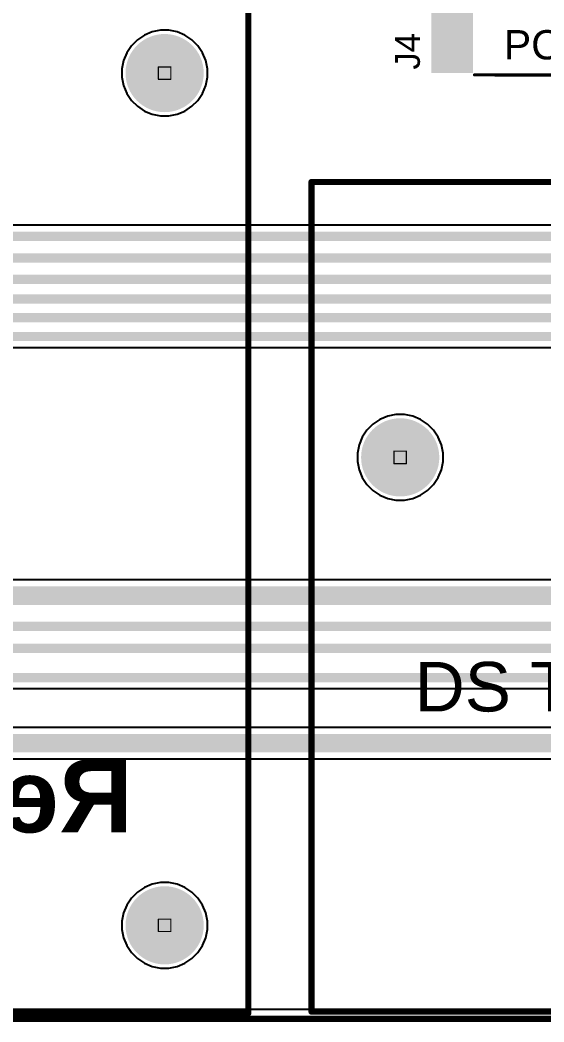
# Model space of a CAD drawing. Header units: inches. Extents: x -7 to 5163, y -3 to 5149.
# Drawn here: x 102.79 to 124.25, y -3.45 to 37.61 of the extents above; entities that cross this region are included whole.
import ezdxf

# ---------------------------------------------------------------- set-up
doc = ezdxf.new("R2010")
doc.units = ezdxf.units.IN
for name, color, linetype in [('Board Outline', 216, 'Continuous'), ('Bottom Layer', 5, 'Continuous'), ('Bottom Overlay', 54, 'Continuous'), ('Bottom Solder', 6, 'Continuous'), ('Drill Drawing', 1, 'Continuous'), ('GND', 76, 'Continuous'), ('Multi-Layer', 9, 'Continuous'), ('Pad Holes', 156, 'Continuous'), ('PWR', 16, 'Continuous'), ('Top Layer', 1, 'Continuous'), ('Top Overlay', 2, 'Continuous'), ('Top Paste', 8, 'Continuous'), ('Top Solder', 216, 'Continuous')]:
    doc.layers.add(name, color=color, linetype=linetype)
doc.styles.add('Arial', font='', dxfattribs={"height": 0.2})
doc.styles.add('Arial_Bold', font='', dxfattribs={"height": 0.2})
doc.styles.get('Arial').set_extended_font_data('Arial')
doc.styles.get('Arial_Bold').set_extended_font_data('Arial', bold=True)

# ---------------------------------------------------------------- blocks, each defined once
blk = doc.blocks.new('WAFER_PH2_0_3PWB_70')
at = {"layer": 'Top Layer'}
for points in [[(-2.5, 4.6), (-1.5, 4.6), (-1.5, 1.1), (-2.5, 1.1)], [(-0.5, 4.6), (0.5, 4.6), (0.5, 1.1), (-0.5, 1.1)], [(1.5, 4.6), (2.5, 4.6), (2.5, 1.1), (1.5, 1.1)], [(-5.1, -1.1), (-3.6, -1.1), (-3.6, -4.6), (-5.1, -4.6)], [(3.6, -1.1), (5.1, -1.1), (5.1, -4.6), (3.6, -4.6)]]:
    blk.add_hatch(color=1, dxfattribs=at).paths.add_polyline_path(points)
at = {"layer": 'Top Paste'}
for points in [[(-2.5, 4.6), (-1.5, 4.6), (-1.5, 1.1), (-2.5, 1.1)], [(-0.5, 4.6), (0.5, 4.6), (0.5, 1.1), (-0.5, 1.1)], [(1.5, 4.6), (2.5, 4.6), (2.5, 1.1), (1.5, 1.1)], [(-5.1, -1.1), (-3.6, -1.1), (-3.6, -4.6), (-5.1, -4.6)], [(3.6, -1.1), (5.1, -1.1), (5.1, -4.6), (3.6, -4.6)]]:
    blk.add_hatch(color=8, dxfattribs=at).paths.add_polyline_path(points)
at = {"layer": 'Top Solder'}
for points in [[(-2.602, 4.702), (-1.398, 4.702), (-1.398, 0.998), (-2.602, 0.998)], [(-0.602, 4.702), (0.602, 4.702), (0.602, 0.998), (-0.602, 0.998)], [(1.398, 4.702), (2.602, 4.702), (2.602, 0.998), (1.398, 0.998)], [(-5.202, -0.998), (-3.498, -0.998), (-3.498, -4.702), (-5.202, -4.702)], [(3.498, -0.998), (5.202, -0.998), (5.202, -4.702), (3.498, -4.702)]]:
    blk.add_hatch(color=216, dxfattribs=at).paths.add_polyline_path(points)
at = {"layer": 'Top Overlay'}
for points in [[(-2.88, 3.556, 0.127, 0.127, 0), (-2.727, 3.404, 0.127, 0.127, 0)], [(-2.88, 3.251, 0.127, 0.127, 0), (-2.88, 3.556, 0.127, 0.127, 0)], [(-2.88, 3.251, 0.127, 0.127, 0), (-2.727, 3.404, 0.127, 0.127, 0)], [(-5.089, 2.921, 0.127, 0.127, 0), (-2.778, 2.921, 0.127, 0.127, 0)], [(-5.089, -0.864, 0.127, 0.127, 0), (-5.089, 2.921, 0.127, 0.127, 0)], [(2.778, 2.921, 0.127, 0.127, 0), (5.089, 2.921, 0.127, 0.127, 0)], [(5.089, -0.864, 0.127, 0.127, 0), (5.089, 2.921, 0.127, 0.127, 0)], [(-3.432, -4.775, 0.127, 0.127, 0), (3.473, -4.78, 0.127, 0.127, 0)]]:
    blk.add_lwpolyline(points, format="xyseb", dxfattribs=at)
for points in [[(-2.911, 3.556, 0.0635, 0.0635, 1), (-2.848, 3.556, 0.0635, 0.0635, 1)], [(-2.911, 3.556, 0.0635, 0.0635, 1), (-2.848, 3.556, 0.0635, 0.0635, 1)], [(-2.911, 3.251, 0.0635, 0.0635, 1), (-2.848, 3.251, 0.0635, 0.0635, 1)], [(-2.911, 3.251, 0.0635, 0.0635, 1), (-2.848, 3.251, 0.0635, 0.0635, 1)], [(-2.759, 3.404, 0.0635, 0.0635, 1), (-2.695, 3.404, 0.0635, 0.0635, 1)], [(-2.759, 3.404, 0.0635, 0.0635, 1), (-2.695, 3.404, 0.0635, 0.0635, 1)], [(-5.121, 2.921, 0.0635, 0.0635, 1), (-5.058, 2.921, 0.0635, 0.0635, 1)], [(-5.121, 2.921, 0.0635, 0.0635, 1), (-5.058, 2.921, 0.0635, 0.0635, 1)], [(-2.81, 2.921, 0.0635, 0.0635, 1), (-2.746, 2.921, 0.0635, 0.0635, 1)], [(2.746, 2.921, 0.0635, 0.0635, 1), (2.81, 2.921, 0.0635, 0.0635, 1)], [(5.058, 2.921, 0.0635, 0.0635, 1), (5.121, 2.921, 0.0635, 0.0635, 1)], [(5.058, 2.921, 0.0635, 0.0635, 1), (5.121, 2.921, 0.0635, 0.0635, 1)], [(-5.121, -0.864, 0.0635, 0.0635, 1), (-5.058, -0.864, 0.0635, 0.0635, 1)], [(5.058, -0.864, 0.0635, 0.0635, 1), (5.121, -0.864, 0.0635, 0.0635, 1)], [(-3.464, -4.775, 0.0635, 0.0635, 1), (-3.4, -4.775, 0.0635, 0.0635, 1)], [(3.441, -4.78, 0.0635, 0.0635, 1), (3.505, -4.78, 0.0635, 0.0635, 1)]]:
    blk.add_lwpolyline(points, format="xyseb", close=True, dxfattribs=at)
at = {"layer": 'Top Overlay', "style": 'Arial'}
blk.add_text('PCB Edge', height=1.2, rotation=360, dxfattribs=at).set_placement((-2.229, -4.138))

msp = doc.modelspace()

# ---------------------------------------------------------------- hatches: boundary and pattern name
at = {"layer": 'Bottom Layer'}
h = msp.add_hatch(color=5, dxfattribs=at)
edge = h.paths.add_edge_path()
edge.add_arc((108.712, 35.433), 1.5, 0, 360)
h = msp.add_hatch(color=5, dxfattribs=at)
edge = h.paths.add_edge_path()
edge.add_arc((118.364, 19.685), 1.5, 0, 360)
h = msp.add_hatch(color=5, dxfattribs=at)
edge = h.paths.add_edge_path()
edge.add_arc((108.712, 0.508), 1.5, 0, 360)
at = {"layer": 'Bottom Solder'}
h = msp.add_hatch(color=6, dxfattribs=at)
edge = h.paths.add_edge_path()
edge.add_arc((108.712, 35.433), 1.602, 0, 360)
h = msp.add_hatch(color=6, dxfattribs=at)
edge = h.paths.add_edge_path()
edge.add_arc((118.364, 19.685), 1.602, 0, 360)
h = msp.add_hatch(color=6, dxfattribs=at)
edge = h.paths.add_edge_path()
edge.add_arc((108.712, 0.508), 1.602, 0, 360)
at = {"layer": 'GND'}
h = msp.add_hatch(color=76, dxfattribs=at)
edge = h.paths.add_edge_path()
edge.add_arc((108.712, 35.433), 1.5, 0, 360)
h = msp.add_hatch(color=76, dxfattribs=at)
edge = h.paths.add_edge_path()
edge.add_arc((118.364, 19.685), 1.5, 0, 360)
h = msp.add_hatch(color=76, dxfattribs=at)
edge = h.paths.add_edge_path()
edge.add_arc((108.712, 0.508), 1.5, 0, 360)
at = {"layer": 'Multi-Layer'}
h = msp.add_hatch(color=9, dxfattribs=at)
edge = h.paths.add_edge_path()
edge.add_arc((108.712, 35.433), 1.5, 0, 360)
h = msp.add_hatch(color=9, dxfattribs=at)
edge = h.paths.add_edge_path()
edge.add_arc((118.364, 19.685), 1.5, 0, 360)
h = msp.add_hatch(color=9, dxfattribs=at)
edge = h.paths.add_edge_path()
edge.add_arc((108.712, 0.508), 1.5, 0, 360)
at = {"layer": 'Pad Holes'}
h = msp.add_hatch(color=7, dxfattribs=at)
edge = h.paths.add_edge_path()
edge.add_arc((108.712, 35.433), 1.5, 0, 360)
h = msp.add_hatch(color=7, dxfattribs=at)
edge = h.paths.add_edge_path()
edge.add_arc((118.364, 19.685), 1.5, 0, 360)
h = msp.add_hatch(color=7, dxfattribs=at)
edge = h.paths.add_edge_path()
edge.add_arc((108.712, 0.508), 1.5, 0, 360)
at = {"layer": 'PWR'}
h = msp.add_hatch(color=16, dxfattribs=at)
edge = h.paths.add_edge_path()
edge.add_arc((108.712, 35.433), 1.5, 0, 360)
h = msp.add_hatch(color=16, dxfattribs=at)
edge = h.paths.add_edge_path()
edge.add_arc((118.364, 19.685), 1.5, 0, 360)
h = msp.add_hatch(color=16, dxfattribs=at)
edge = h.paths.add_edge_path()
edge.add_arc((108.712, 0.508), 1.5, 0, 360)
at = {"layer": 'Top Layer'}
h = msp.add_hatch(color=1, dxfattribs=at)
edge = h.paths.add_edge_path()
edge.add_arc((108.712, 35.433), 1.5, 0, 360)
h = msp.add_hatch(color=1, dxfattribs=at)
edge = h.paths.add_edge_path()
edge.add_arc((118.364, 19.685), 1.5, 0, 360)
h = msp.add_hatch(color=1, dxfattribs=at)
edge = h.paths.add_edge_path()
edge.add_arc((108.712, 0.508), 1.5, 0, 360)
at = {"layer": 'Top Solder'}
h = msp.add_hatch(color=216, dxfattribs=at)
edge = h.paths.add_edge_path()
edge.add_arc((108.712, 35.433), 1.602, 0, 360)
h = msp.add_hatch(color=216, dxfattribs=at)
edge = h.paths.add_edge_path()
edge.add_arc((118.364, 19.685), 1.602, 0, 360)
h = msp.add_hatch(color=216, dxfattribs=at)
edge = h.paths.add_edge_path()
edge.add_arc((108.712, 0.508), 1.602, 0, 360)

# ---------------------------------------------------------------- linework, layer by layer
at = {"layer": 'Board Outline'}
msp.add_lwpolyline([(1.627, -3.325, 0.254, 0.254, 0), (192.198, -3.325, 0.254, 0.254, 0)], format="xyseb", dxfattribs=at)
at = {"layer": 'Bottom Layer'}
for p, q in [((107.881, 36.987), (107.594, 36.795)), ((108.2, 37.12), (107.881, 36.987)), ((108.539, 37.187), (108.2, 37.12)), ((108.885, 37.187), (108.539, 37.187)), ((109.224, 37.12), (108.885, 37.187)), ((109.543, 36.987), (109.224, 37.12)), ((109.83, 36.795), (109.543, 36.987)), ((107.35, 36.551), (107.158, 36.264)), ((107.594, 36.795), (107.35, 36.551)), ((110.074, 36.551), (109.83, 36.795)), ((110.266, 36.264), (110.074, 36.551)), ((107.158, 36.264), (107.025, 35.945)), ((110.399, 35.945), (110.266, 36.264)), ((107.025, 35.945), (106.958, 35.606)), ((110.466, 35.606), (110.399, 35.945)), ((106.958, 35.606), (106.958, 35.26)), ((110.466, 35.26), (110.466, 35.606)), ((106.958, 35.26), (107.025, 34.921)), ((107.025, 34.921), (107.158, 34.602)), ((110.266, 34.602), (110.399, 34.921)), ((110.399, 34.921), (110.466, 35.26)), ((107.158, 34.602), (107.35, 34.315)), ((110.074, 34.315), (110.266, 34.602)), ((107.35, 34.315), (107.594, 34.071)), ((109.83, 34.071), (110.074, 34.315)), ((107.594, 34.071), (107.881, 33.879)), ((107.881, 33.879), (108.2, 33.746)), ((108.2, 33.746), (108.539, 33.679)), ((108.539, 33.679), (108.885, 33.679)), ((108.885, 33.679), (109.224, 33.746)), ((109.224, 33.746), (109.543, 33.879)), ((109.543, 33.879), (109.83, 34.071)), ((117.852, 21.372), (117.533, 21.239)), ((118.191, 21.439), (117.852, 21.372)), ((118.537, 21.439), (118.191, 21.439)), ((118.876, 21.372), (118.537, 21.439)), ((119.195, 21.239), (118.876, 21.372)), ((117.246, 21.047), (117.002, 20.803)), ((117.533, 21.239), (117.246, 21.047)), ((119.482, 21.047), (119.195, 21.239)), ((119.726, 20.803), (119.482, 21.047)), ((117.002, 20.803), (116.81, 20.516)), ((119.918, 20.516), (119.726, 20.803)), ((116.677, 20.197), (116.61, 19.858)), ((116.81, 20.516), (116.677, 20.197)), ((120.051, 20.197), (119.918, 20.516)), ((120.118, 19.858), (120.051, 20.197)), ((116.61, 19.858), (116.61, 19.512)), ((120.118, 19.512), (120.118, 19.858)), ((116.61, 19.512), (116.677, 19.173)), ((120.051, 19.173), (120.118, 19.512)), ((116.677, 19.173), (116.81, 18.854)), ((119.918, 18.854), (120.051, 19.173)), ((116.81, 18.854), (117.002, 18.567)), ((117.002, 18.567), (117.246, 18.323)), ((119.482, 18.323), (119.726, 18.567)), ((119.726, 18.567), (119.918, 18.854)), ((117.246, 18.323), (117.533, 18.131)), ((117.533, 18.131), (117.852, 17.998)), ((118.876, 17.998), (119.195, 18.131)), ((119.195, 18.131), (119.482, 18.323)), ((117.852, 17.998), (118.191, 17.931)), ((118.191, 17.931), (118.537, 17.931)), ((118.537, 17.931), (118.876, 17.998)), ((107.881, 2.062), (107.594, 1.87)), ((108.2, 2.195), (107.881, 2.062)), ((108.539, 2.262), (108.2, 2.195)), ((108.885, 2.262), (108.539, 2.262)), ((109.224, 2.195), (108.885, 2.262)), ((109.543, 2.062), (109.224, 2.195)), ((109.83, 1.87), (109.543, 2.062)), ((107.594, 1.87), (107.35, 1.626)), ((110.074, 1.626), (109.83, 1.87)), ((107.158, 1.339), (107.025, 1.02)), ((107.35, 1.626), (107.158, 1.339)), ((110.266, 1.339), (110.074, 1.626)), ((110.399, 1.02), (110.266, 1.339)), ((107.025, 1.02), (106.958, 0.681)), ((110.466, 0.681), (110.399, 1.02)), ((106.958, 0.681), (106.958, 0.335)), ((110.466, 0.335), (110.466, 0.681)), ((106.958, 0.335), (107.025, -0.004)), ((110.399, -0.004), (110.466, 0.335)), ((107.025, -0.004), (107.158, -0.323)), ((107.158, -0.323), (107.35, -0.61)), ((110.074, -0.61), (110.266, -0.323)), ((110.266, -0.323), (110.399, -0.004)), ((107.35, -0.61), (107.594, -0.854)), ((109.83, -0.854), (110.074, -0.61)), ((107.594, -0.854), (107.881, -1.046)), ((107.881, -1.046), (108.2, -1.179)), ((108.2, -1.179), (108.539, -1.246)), ((108.885, -1.246), (109.224, -1.179)), ((109.224, -1.179), (109.543, -1.046)), ((109.543, -1.046), (109.83, -0.854)), ((108.539, -1.246), (108.885, -1.246)), ((192.195, -2.937), (1.63, -2.937))]:
    msp.add_line(p, q, dxfattribs=at)
at = {"layer": 'Drill Drawing'}
for points in [[(108.458, 35.687, 0.0508, 0.0508, 0), (108.966, 35.687, 0.0508, 0.0508, 0)], [(108.458, 35.179, 0.0508, 0.0508, 0), (108.458, 35.687, 0.0508, 0.0508, 0)], [(108.966, 35.179, 0.0508, 0.0508, 0), (108.966, 35.687, 0.0508, 0.0508, 0)], [(108.458, 35.179, 0.0508, 0.0508, 0), (108.966, 35.179, 0.0508, 0.0508, 0)], [(118.11, 19.939, 0.0508, 0.0508, 0), (118.618, 19.939, 0.0508, 0.0508, 0)], [(118.11, 19.431, 0.0508, 0.0508, 0), (118.11, 19.939, 0.0508, 0.0508, 0)], [(118.618, 19.431, 0.0508, 0.0508, 0), (118.618, 19.939, 0.0508, 0.0508, 0)], [(118.11, 19.431, 0.0508, 0.0508, 0), (118.618, 19.431, 0.0508, 0.0508, 0)], [(108.458, 0.762, 0.0508, 0.0508, 0), (108.966, 0.762, 0.0508, 0.0508, 0)], [(108.458, 0.254, 0.0508, 0.0508, 0), (108.458, 0.762, 0.0508, 0.0508, 0)], [(108.966, 0.254, 0.0508, 0.0508, 0), (108.966, 0.762, 0.0508, 0.0508, 0)], [(108.458, 0.254, 0.0508, 0.0508, 0), (108.966, 0.254, 0.0508, 0.0508, 0)]]:
    msp.add_lwpolyline(points, format="xyseb", dxfattribs=at)
for points in [[(108.445, 35.687, 0.0254, 0.0254, 1), (108.471, 35.687, 0.0254, 0.0254, 1)], [(108.445, 35.687, 0.0254, 0.0254, 1), (108.471, 35.687, 0.0254, 0.0254, 1)], [(108.953, 35.687, 0.0254, 0.0254, 1), (108.979, 35.687, 0.0254, 0.0254, 1)], [(108.953, 35.687, 0.0254, 0.0254, 1), (108.979, 35.687, 0.0254, 0.0254, 1)], [(108.445, 35.179, 0.0254, 0.0254, 1), (108.471, 35.179, 0.0254, 0.0254, 1)], [(108.445, 35.179, 0.0254, 0.0254, 1), (108.471, 35.179, 0.0254, 0.0254, 1)], [(108.953, 35.179, 0.0254, 0.0254, 1), (108.979, 35.179, 0.0254, 0.0254, 1)], [(108.953, 35.179, 0.0254, 0.0254, 1), (108.979, 35.179, 0.0254, 0.0254, 1)], [(118.097, 19.939, 0.0254, 0.0254, 1), (118.123, 19.939, 0.0254, 0.0254, 1)], [(118.097, 19.939, 0.0254, 0.0254, 1), (118.123, 19.939, 0.0254, 0.0254, 1)], [(118.605, 19.939, 0.0254, 0.0254, 1), (118.631, 19.939, 0.0254, 0.0254, 1)], [(118.605, 19.939, 0.0254, 0.0254, 1), (118.631, 19.939, 0.0254, 0.0254, 1)], [(118.097, 19.431, 0.0254, 0.0254, 1), (118.123, 19.431, 0.0254, 0.0254, 1)], [(118.097, 19.431, 0.0254, 0.0254, 1), (118.123, 19.431, 0.0254, 0.0254, 1)], [(118.605, 19.431, 0.0254, 0.0254, 1), (118.631, 19.431, 0.0254, 0.0254, 1)], [(118.605, 19.431, 0.0254, 0.0254, 1), (118.631, 19.431, 0.0254, 0.0254, 1)], [(108.445, 0.762, 0.0254, 0.0254, 1), (108.471, 0.762, 0.0254, 0.0254, 1)], [(108.445, 0.762, 0.0254, 0.0254, 1), (108.471, 0.762, 0.0254, 0.0254, 1)], [(108.953, 0.762, 0.0254, 0.0254, 1), (108.979, 0.762, 0.0254, 0.0254, 1)], [(108.953, 0.762, 0.0254, 0.0254, 1), (108.979, 0.762, 0.0254, 0.0254, 1)], [(108.445, 0.254, 0.0254, 0.0254, 1), (108.471, 0.254, 0.0254, 0.0254, 1)], [(108.445, 0.254, 0.0254, 0.0254, 1), (108.471, 0.254, 0.0254, 0.0254, 1)], [(108.953, 0.254, 0.0254, 0.0254, 1), (108.979, 0.254, 0.0254, 0.0254, 1)], [(108.953, 0.254, 0.0254, 0.0254, 1), (108.979, 0.254, 0.0254, 0.0254, 1)]]:
    msp.add_lwpolyline(points, format="xyseb", close=True, dxfattribs=at)
at = {"layer": 'GND'}
for p, q in [((107.881, 36.987), (107.594, 36.795)), ((108.2, 37.12), (107.881, 36.987)), ((108.539, 37.187), (108.2, 37.12)), ((108.885, 37.187), (108.539, 37.187)), ((109.224, 37.12), (108.885, 37.187)), ((109.543, 36.987), (109.224, 37.12)), ((109.83, 36.795), (109.543, 36.987)), ((107.35, 36.551), (107.158, 36.264)), ((107.594, 36.795), (107.35, 36.551)), ((110.074, 36.551), (109.83, 36.795)), ((110.266, 36.264), (110.074, 36.551)), ((107.158, 36.264), (107.025, 35.945)), ((110.399, 35.945), (110.266, 36.264)), ((107.025, 35.945), (106.958, 35.606)), ((110.466, 35.606), (110.399, 35.945)), ((106.958, 35.606), (106.958, 35.26)), ((110.466, 35.26), (110.466, 35.606)), ((106.958, 35.26), (107.025, 34.921)), ((107.025, 34.921), (107.158, 34.602)), ((110.266, 34.602), (110.399, 34.921)), ((110.399, 34.921), (110.466, 35.26)), ((107.158, 34.602), (107.35, 34.315)), ((110.074, 34.315), (110.266, 34.602)), ((107.35, 34.315), (107.594, 34.071)), ((109.83, 34.071), (110.074, 34.315)), ((107.594, 34.071), (107.881, 33.879)), ((107.881, 33.879), (108.2, 33.746)), ((108.2, 33.746), (108.539, 33.679)), ((108.539, 33.679), (108.885, 33.679)), ((108.885, 33.679), (109.224, 33.746)), ((109.224, 33.746), (109.543, 33.879)), ((109.543, 33.879), (109.83, 34.071)), ((117.852, 21.372), (117.533, 21.239)), ((118.191, 21.439), (117.852, 21.372)), ((118.537, 21.439), (118.191, 21.439)), ((118.876, 21.372), (118.537, 21.439)), ((119.195, 21.239), (118.876, 21.372)), ((117.246, 21.047), (117.002, 20.803)), ((117.533, 21.239), (117.246, 21.047)), ((119.482, 21.047), (119.195, 21.239)), ((119.726, 20.803), (119.482, 21.047)), ((117.002, 20.803), (116.81, 20.516)), ((119.918, 20.516), (119.726, 20.803)), ((116.677, 20.197), (116.61, 19.858)), ((116.81, 20.516), (116.677, 20.197)), ((120.051, 20.197), (119.918, 20.516)), ((120.118, 19.858), (120.051, 20.197)), ((116.61, 19.858), (116.61, 19.512)), ((120.118, 19.512), (120.118, 19.858)), ((116.61, 19.512), (116.677, 19.173)), ((120.051, 19.173), (120.118, 19.512)), ((116.677, 19.173), (116.81, 18.854)), ((119.918, 18.854), (120.051, 19.173)), ((116.81, 18.854), (117.002, 18.567)), ((117.002, 18.567), (117.246, 18.323)), ((119.482, 18.323), (119.726, 18.567)), ((119.726, 18.567), (119.918, 18.854)), ((117.246, 18.323), (117.533, 18.131)), ((117.533, 18.131), (117.852, 17.998)), ((118.876, 17.998), (119.195, 18.131)), ((119.195, 18.131), (119.482, 18.323)), ((117.852, 17.998), (118.191, 17.931)), ((118.191, 17.931), (118.537, 17.931)), ((118.537, 17.931), (118.876, 17.998)), ((107.881, 2.062), (107.594, 1.87)), ((108.2, 2.195), (107.881, 2.062)), ((108.539, 2.262), (108.2, 2.195)), ((108.885, 2.262), (108.539, 2.262)), ((109.224, 2.195), (108.885, 2.262)), ((109.543, 2.062), (109.224, 2.195)), ((109.83, 1.87), (109.543, 2.062)), ((107.594, 1.87), (107.35, 1.626)), ((110.074, 1.626), (109.83, 1.87)), ((107.158, 1.339), (107.025, 1.02)), ((107.35, 1.626), (107.158, 1.339)), ((110.266, 1.339), (110.074, 1.626)), ((110.399, 1.02), (110.266, 1.339)), ((107.025, 1.02), (106.958, 0.681)), ((110.466, 0.681), (110.399, 1.02)), ((106.958, 0.681), (106.958, 0.335)), ((110.466, 0.335), (110.466, 0.681)), ((106.958, 0.335), (107.025, -0.004)), ((110.399, -0.004), (110.466, 0.335)), ((107.025, -0.004), (107.158, -0.323)), ((107.158, -0.323), (107.35, -0.61)), ((110.074, -0.61), (110.266, -0.323)), ((110.266, -0.323), (110.399, -0.004)), ((107.35, -0.61), (107.594, -0.854)), ((109.83, -0.854), (110.074, -0.61)), ((107.594, -0.854), (107.881, -1.046)), ((107.881, -1.046), (108.2, -1.179)), ((108.2, -1.179), (108.539, -1.246)), ((108.885, -1.246), (109.224, -1.179)), ((109.224, -1.179), (109.543, -1.046)), ((109.543, -1.046), (109.83, -0.854)), ((108.539, -1.246), (108.885, -1.246)), ((192.195, -2.937), (1.63, -2.937))]:
    msp.add_line(p, q, dxfattribs=at)
at = {"layer": 'PWR'}
for p, q in [((107.881, 36.987), (107.594, 36.795)), ((108.2, 37.12), (107.881, 36.987)), ((108.539, 37.187), (108.2, 37.12)), ((108.885, 37.187), (108.539, 37.187)), ((109.224, 37.12), (108.885, 37.187)), ((109.543, 36.987), (109.224, 37.12)), ((109.83, 36.795), (109.543, 36.987)), ((107.35, 36.551), (107.158, 36.264)), ((107.594, 36.795), (107.35, 36.551)), ((110.074, 36.551), (109.83, 36.795)), ((110.266, 36.264), (110.074, 36.551)), ((107.158, 36.264), (107.025, 35.945)), ((110.399, 35.945), (110.266, 36.264)), ((107.025, 35.945), (106.958, 35.606)), ((110.466, 35.606), (110.399, 35.945)), ((106.958, 35.606), (106.958, 35.26)), ((110.466, 35.26), (110.466, 35.606)), ((106.958, 35.26), (107.025, 34.921)), ((107.025, 34.921), (107.158, 34.602)), ((110.266, 34.602), (110.399, 34.921)), ((110.399, 34.921), (110.466, 35.26)), ((107.158, 34.602), (107.35, 34.315)), ((110.074, 34.315), (110.266, 34.602)), ((107.35, 34.315), (107.594, 34.071)), ((109.83, 34.071), (110.074, 34.315)), ((107.594, 34.071), (107.881, 33.879)), ((107.881, 33.879), (108.2, 33.746)), ((108.2, 33.746), (108.539, 33.679)), ((108.539, 33.679), (108.885, 33.679)), ((108.885, 33.679), (109.224, 33.746)), ((109.224, 33.746), (109.543, 33.879)), ((109.543, 33.879), (109.83, 34.071)), ((117.852, 21.372), (117.533, 21.239)), ((118.191, 21.439), (117.852, 21.372)), ((118.537, 21.439), (118.191, 21.439)), ((118.876, 21.372), (118.537, 21.439)), ((119.195, 21.239), (118.876, 21.372)), ((117.246, 21.047), (117.002, 20.803)), ((117.533, 21.239), (117.246, 21.047)), ((119.482, 21.047), (119.195, 21.239)), ((119.726, 20.803), (119.482, 21.047)), ((117.002, 20.803), (116.81, 20.516)), ((119.918, 20.516), (119.726, 20.803)), ((116.677, 20.197), (116.61, 19.858)), ((116.81, 20.516), (116.677, 20.197)), ((120.051, 20.197), (119.918, 20.516)), ((120.118, 19.858), (120.051, 20.197)), ((116.61, 19.858), (116.61, 19.512)), ((120.118, 19.512), (120.118, 19.858)), ((116.61, 19.512), (116.677, 19.173)), ((120.051, 19.173), (120.118, 19.512)), ((116.677, 19.173), (116.81, 18.854)), ((119.918, 18.854), (120.051, 19.173)), ((116.81, 18.854), (117.002, 18.567)), ((117.002, 18.567), (117.246, 18.323)), ((119.482, 18.323), (119.726, 18.567)), ((119.726, 18.567), (119.918, 18.854)), ((117.246, 18.323), (117.533, 18.131)), ((117.533, 18.131), (117.852, 17.998)), ((118.876, 17.998), (119.195, 18.131)), ((119.195, 18.131), (119.482, 18.323)), ((117.852, 17.998), (118.191, 17.931)), ((118.191, 17.931), (118.537, 17.931)), ((118.537, 17.931), (118.876, 17.998)), ((107.881, 2.062), (107.594, 1.87)), ((108.2, 2.195), (107.881, 2.062)), ((108.539, 2.262), (108.2, 2.195)), ((108.885, 2.262), (108.539, 2.262)), ((109.224, 2.195), (108.885, 2.262)), ((109.543, 2.062), (109.224, 2.195)), ((109.83, 1.87), (109.543, 2.062)), ((107.594, 1.87), (107.35, 1.626)), ((110.074, 1.626), (109.83, 1.87)), ((107.158, 1.339), (107.025, 1.02)), ((107.35, 1.626), (107.158, 1.339)), ((110.266, 1.339), (110.074, 1.626)), ((110.399, 1.02), (110.266, 1.339)), ((107.025, 1.02), (106.958, 0.681)), ((110.466, 0.681), (110.399, 1.02)), ((106.958, 0.681), (106.958, 0.335)), ((110.466, 0.335), (110.466, 0.681)), ((106.958, 0.335), (107.025, -0.004)), ((110.399, -0.004), (110.466, 0.335)), ((107.025, -0.004), (107.158, -0.323)), ((107.158, -0.323), (107.35, -0.61)), ((110.074, -0.61), (110.266, -0.323)), ((110.266, -0.323), (110.399, -0.004)), ((107.35, -0.61), (107.594, -0.854)), ((109.83, -0.854), (110.074, -0.61)), ((107.594, -0.854), (107.881, -1.046)), ((107.881, -1.046), (108.2, -1.179)), ((108.2, -1.179), (108.539, -1.246)), ((108.885, -1.246), (109.224, -1.179)), ((109.224, -1.179), (109.543, -1.046)), ((109.543, -1.046), (109.83, -0.854)), ((108.539, -1.246), (108.885, -1.246)), ((184.912, -2.937), (1.63, -2.937))]:
    msp.add_line(p, q, dxfattribs=at)
at = {"layer": 'Top Layer'}
for p, q in [((107.881, 36.987), (107.594, 36.795)), ((108.2, 37.12), (107.881, 36.987)), ((108.539, 37.187), (108.2, 37.12)), ((108.885, 37.187), (108.539, 37.187)), ((109.224, 37.12), (108.885, 37.187)), ((109.543, 36.987), (109.224, 37.12)), ((109.83, 36.795), (109.543, 36.987)), ((107.35, 36.551), (107.158, 36.264)), ((107.594, 36.795), (107.35, 36.551)), ((110.074, 36.551), (109.83, 36.795)), ((110.266, 36.264), (110.074, 36.551)), ((107.158, 36.264), (107.025, 35.945)), ((110.399, 35.945), (110.266, 36.264)), ((107.025, 35.945), (106.958, 35.606)), ((110.466, 35.606), (110.399, 35.945)), ((106.958, 35.606), (106.958, 35.26)), ((110.466, 35.26), (110.466, 35.606)), ((106.958, 35.26), (107.025, 34.921)), ((107.025, 34.921), (107.158, 34.602)), ((110.266, 34.602), (110.399, 34.921)), ((110.399, 34.921), (110.466, 35.26)), ((107.158, 34.602), (107.35, 34.315)), ((110.074, 34.315), (110.266, 34.602)), ((107.35, 34.315), (107.594, 34.071)), ((109.83, 34.071), (110.074, 34.315)), ((107.594, 34.071), (107.881, 33.879)), ((107.881, 33.879), (108.2, 33.746)), ((108.2, 33.746), (108.539, 33.679)), ((108.539, 33.679), (108.885, 33.679)), ((108.885, 33.679), (109.224, 33.746)), ((109.224, 33.746), (109.543, 33.879)), ((109.543, 33.879), (109.83, 34.071)), ((145.416, 29.203), (42.025, 29.203)), ((40.134, 24.185), (143.525, 24.185)), ((117.852, 21.372), (117.533, 21.239)), ((118.191, 21.439), (117.852, 21.372)), ((118.537, 21.439), (118.191, 21.439)), ((118.876, 21.372), (118.537, 21.439)), ((119.195, 21.239), (118.876, 21.372)), ((117.246, 21.047), (117.002, 20.803)), ((117.533, 21.239), (117.246, 21.047)), ((119.482, 21.047), (119.195, 21.239)), ((119.726, 20.803), (119.482, 21.047)), ((117.002, 20.803), (116.81, 20.516)), ((119.918, 20.516), (119.726, 20.803)), ((116.677, 20.197), (116.61, 19.858)), ((116.81, 20.516), (116.677, 20.197)), ((120.051, 20.197), (119.918, 20.516)), ((120.118, 19.858), (120.051, 20.197)), ((116.61, 19.858), (116.61, 19.512)), ((120.118, 19.512), (120.118, 19.858)), ((116.61, 19.512), (116.677, 19.173)), ((120.051, 19.173), (120.118, 19.512)), ((116.677, 19.173), (116.81, 18.854)), ((119.918, 18.854), (120.051, 19.173)), ((116.81, 18.854), (117.002, 18.567)), ((117.002, 18.567), (117.246, 18.323)), ((119.482, 18.323), (119.726, 18.567)), ((119.726, 18.567), (119.918, 18.854)), ((117.246, 18.323), (117.533, 18.131)), ((117.533, 18.131), (117.852, 17.998)), ((118.876, 17.998), (119.195, 18.131)), ((119.195, 18.131), (119.482, 18.323)), ((117.852, 17.998), (118.191, 17.931)), ((118.191, 17.931), (118.537, 17.931)), ((118.537, 17.931), (118.876, 17.998)), ((158.566, 14.662), (11.049, 14.662)), ((96.138, 10.208), (191.867, 10.208)), ((193.048, 8.62), (96.138, 8.62)), ((46.849, 7.325), (193.316, 7.325)), ((107.881, 2.062), (107.594, 1.87)), ((108.2, 2.195), (107.881, 2.062)), ((108.539, 2.262), (108.2, 2.195)), ((108.885, 2.262), (108.539, 2.262)), ((109.224, 2.195), (108.885, 2.262)), ((109.543, 2.062), (109.224, 2.195)), ((109.83, 1.87), (109.543, 2.062)), ((107.594, 1.87), (107.35, 1.626)), ((110.074, 1.626), (109.83, 1.87)), ((107.158, 1.339), (107.025, 1.02)), ((107.35, 1.626), (107.158, 1.339)), ((110.266, 1.339), (110.074, 1.626)), ((110.399, 1.02), (110.266, 1.339)), ((107.025, 1.02), (106.958, 0.681)), ((110.466, 0.681), (110.399, 1.02)), ((106.958, 0.681), (106.958, 0.335)), ((110.466, 0.335), (110.466, 0.681)), ((106.958, 0.335), (107.025, -0.004)), ((110.399, -0.004), (110.466, 0.335)), ((107.025, -0.004), (107.158, -0.323)), ((107.158, -0.323), (107.35, -0.61)), ((110.074, -0.61), (110.266, -0.323)), ((110.266, -0.323), (110.399, -0.004)), ((107.35, -0.61), (107.594, -0.854)), ((109.83, -0.854), (110.074, -0.61)), ((107.594, -0.854), (107.881, -1.046)), ((107.881, -1.046), (108.2, -1.179)), ((108.2, -1.179), (108.539, -1.246)), ((108.885, -1.246), (109.224, -1.179)), ((109.224, -1.179), (109.543, -1.046)), ((109.543, -1.046), (109.83, -0.854)), ((108.539, -1.246), (108.885, -1.246)), ((192.195, -2.937), (1.63, -2.937))]:
    msp.add_line(p, q, dxfattribs=at)
for points in [[(41.837, 28.749, 0.381, 0.381, 0), (145.416, 28.749, 0.381, 0.381, 0)], [(41.469, 27.86, 0.381, 0.381, 0), (145.048, 27.86, 0.381, 0.381, 0)], [(41.106, 26.983, 0.381, 0.381, 0), (144.685, 26.983, 0.381, 0.381, 0)], [(40.773, 26.18, 0.381, 0.381, 0), (144.352, 26.18, 0.381, 0.381, 0)], [(40.454, 25.41, 0.381, 0.381, 0), (144.033, 25.41, 0.381, 0.381, 0)], [(40.134, 24.638, 0.381, 0.381, 0), (143.713, 24.638, 0.381, 0.381, 0)], [(10.09, 14.015, 0.762, 0.762, 0), (158.566, 14.015, 0.762, 0.762, 0)], [(12.945, 12.758, 0.381, 0.381, 0), (190.491, 12.758, 0.381, 0.381, 0)], [(14.57, 11.855, 0.381, 0.381, 0), (191.152, 11.855, 0.381, 0.381, 0)], [(34.608, 10.661, 0.381, 0.381, 0), (191.867, 10.661, 0.381, 0.381, 0)], [(46.58, 7.972, 0.762, 0.762, 0), (193.316, 7.972, 0.762, 0.762, 0)]]:
    msp.add_lwpolyline(points, format="xyseb", dxfattribs=at)
at = {"layer": 'Top Overlay'}
for points in [[(112.139, -3.093, 0.254, 0.254, 0), (112.139, 38.907, 0.254, 0.254, 0)], [(114.73, -3.03, 0.254, 0.254, 0), (114.73, 30.97, 0.254, 0.254, 0)], [(114.73, 30.97, 0.254, 0.254, 0), (136.73, 30.97, 0.254, 0.254, 0)], [(80.139, -3.093, 0.254, 0.254, 0), (112.139, -3.093, 0.254, 0.254, 0)], [(114.73, -3.03, 0.254, 0.254, 0), (136.73, -3.03, 0.254, 0.254, 0)]]:
    msp.add_lwpolyline(points, format="xyseb", dxfattribs=at)
for points in [[(114.667, 30.97, 0.127, 0.127, 1), (114.794, 30.97, 0.127, 0.127, 1)], [(114.667, 30.97, 0.127, 0.127, 1), (114.794, 30.97, 0.127, 0.127, 1)], [(112.075, -3.093, 0.127, 0.127, 1), (112.202, -3.093, 0.127, 0.127, 1)], [(112.075, -3.093, 0.127, 0.127, 1), (112.202, -3.093, 0.127, 0.127, 1)], [(114.667, -3.03, 0.127, 0.127, 1), (114.794, -3.03, 0.127, 0.127, 1)], [(114.667, -3.03, 0.127, 0.127, 1), (114.794, -3.03, 0.127, 0.127, 1)]]:
    msp.add_lwpolyline(points, format="xyseb", close=True, dxfattribs=at)

# ---------------------------------------------------------------- block references
msp.add_blockref('WAFER_PH2_0_3PWB_70', (124.841, 40.132))

# ---------------------------------------------------------------- texts
at = {"layer": 'Bottom Overlay', "style": 'Arial_Bold', "text_generation_flag": 2}
msp.add_text('Rev-v1.1', height=3, rotation=360, dxfattribs=at).set_placement((107.409, 4.317))
at = {"layer": 'Top Overlay', "style": 'Arial'}
msp.add_text('J4', height=1.016, rotation=90, dxfattribs=at).set_placement((119.171, 35.573))
msp.add_text('DS TEMP', height=2.032, dxfattribs=at).set_placement((118.959, 9.271))

doc.saveas('drawing.dxf')
